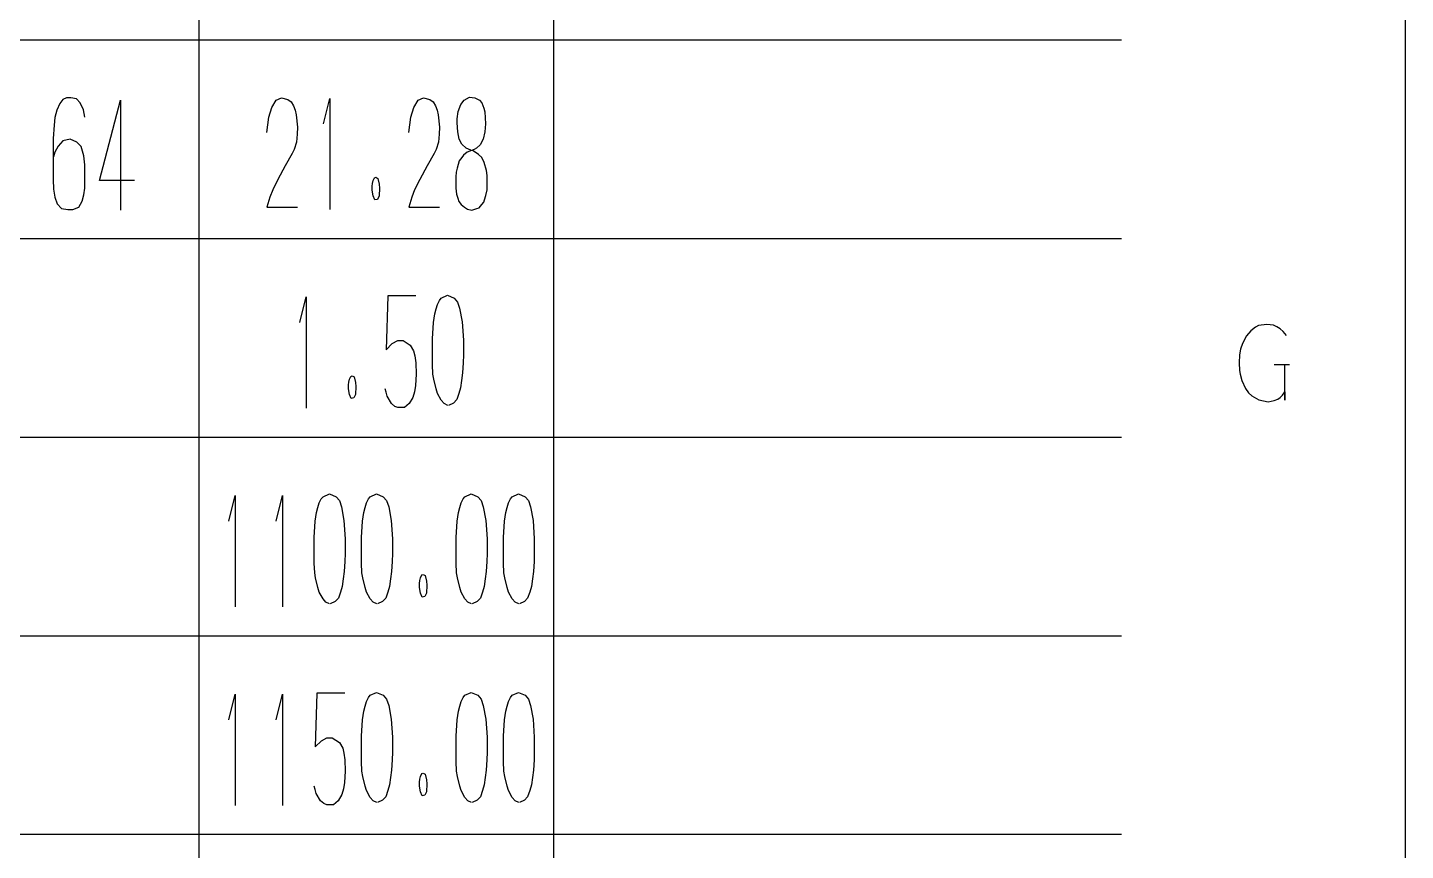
# Model space of a CAD drawing. Extents: x 0 to 8410, y 0 to 11890.
# Drawn here: x 7924.5 to 8410, y 2054.3 to 2344.4 of the extents above; entities that cross this region are included whole.
import ezdxf

# ---------------------------------------------------------------- set-up
doc = ezdxf.new("R2010")
doc.units = 0
doc.header["$MEASUREMENT"] = 0
for name, color, linetype in [('6', 7, 'Continuous'), ('8', 7, 'Continuous'), ('9', 7, 'Continuous')]:
    doc.layers.add(name, color=color, linetype=linetype)

# ---------------------------------------------------------------- blocks, each defined once
blk = doc.blocks.new('BLKENT714')
at = {"layer": '8', "color": 15, "linetype": 'Continuous'}
blk.add_line((8410, 0), (8410, 11890), dxfattribs=at)
at = {"layer": '8', "color": 2, "linetype": 'Continuous'}
for p, q in [((8357.12, 2238.76), (8355.56, 2237.49)), ((8358.22, 2239.32), (8357.12, 2238.76)), ((8361.14, 2239.73), (8358.22, 2239.32)), ((8363.52, 2239.45), (8361.14, 2239.73)), ((8364.71, 2238.89), (8363.52, 2239.45)), ((8365.81, 2238.2), (8364.71, 2238.89)), ((8366.91, 2237.21), (8365.81, 2238.2)), ((8354.01, 2235.68), (8352.54, 2233.01)), ((8355.56, 2237.49), (8354.01, 2235.68)), ((8368.1, 2235.81), (8366.91, 2237.21)), ((8351.54, 2228.95), (8351.44, 2226.15)), ((8351.9, 2231.05), (8351.54, 2228.95)), ((8352.54, 2233.01), (8351.9, 2231.05)), ((8351.44, 2226.15), (8351.54, 2223.5)), ((8351.54, 2223.5), (8351.72, 2222.23)), ((8369.2, 2225.46), (8363.71, 2225.46)), ((8367.46, 2212.99), (8367.46, 2225.31)), ((8351.72, 2222.23), (8352.36, 2219.99)), ((8352.36, 2219.99), (8353.64, 2217.19)), ((8353.64, 2217.19), (8354.74, 2215.66)), ((8354.74, 2215.66), (8355.84, 2214.54)), ((8355.84, 2214.54), (8358.31, 2213.14)), ((8364.99, 2213.42), (8365.9, 2213.98)), ((8365.9, 2213.98), (8366.73, 2214.82)), ((8366.73, 2214.82), (8367.46, 2215.94)), ((8367.46, 2215.94), (8367.46, 2212.99)), ((8358.31, 2213.14), (8361.6, 2212.43)), ((8361.6, 2212.43), (8363.71, 2212.86)), ((8363.71, 2212.86), (8364.99, 2213.42))]:
    blk.add_line(p, q, dxfattribs=at)
at = {"layer": '8', "color": 7, "linetype": 'Continuous', "const_width": 0.03}
blk.add_lwpolyline([(8310, 100), (8310, 11790)], dxfattribs=at)
blk = doc.blocks.new('BLKENT896')
at = {"layer": '9', "color": 2, "linetype": 'Continuous'}
for p, q in [((7995.51, 2100.4), (7997.73, 2109.4)), ((7997.73, 2109.4), (7997.73, 2070.2)), ((8012.17, 2100.4), (8014.4, 2109.4)), ((8014.4, 2109.4), (8014.4, 2070.2)), ((8026.42, 2109.8), (8025.9, 2090.8)), ((8036.36, 2109.8), (8026.42, 2109.8)), ((8043.94, 2106.8), (8044.66, 2108.2)), ((8044.66, 2108.2), (8045.31, 2109)), ((8045.31, 2109), (8047.53, 2110)), ((8047.53, 2110), (8049.89, 2109)), ((8049.89, 2109), (8051.06, 2107.6)), ((8051.06, 2107.6), (8051.78, 2105.4)), ((8077.27, 2106.8), (8077.99, 2108.2)), ((8077.99, 2108.2), (8078.64, 2109)), ((8078.64, 2109), (8080.87, 2110)), ((8080.87, 2110), (8083.22, 2109)), ((8083.22, 2109), (8084.4, 2107.6)), ((8084.4, 2107.6), (8085.11, 2105.4)), ((8093.94, 2106.8), (8094.66, 2108.2)), ((8094.66, 2108.2), (8095.31, 2109)), ((8095.31, 2109), (8097.53, 2110)), ((8097.53, 2110), (8099.89, 2109)), ((8099.89, 2109), (8101.06, 2107.6)), ((8101.06, 2107.6), (8101.78, 2105.4)), ((8042.57, 2100.4), (8043.02, 2103.4)), ((8043.02, 2103.4), (8043.48, 2105.2)), ((8043.48, 2105.2), (8043.94, 2106.8)), ((8051.78, 2105.4), (8052.7, 2100.6)), ((8075.9, 2100.4), (8076.36, 2103.4)), ((8076.36, 2103.4), (8076.81, 2105.2)), ((8076.81, 2105.2), (8077.27, 2106.8)), ((8085.11, 2105.4), (8086.03, 2100.6)), ((8092.57, 2100.4), (8093.02, 2103.4)), ((8093.02, 2103.4), (8093.48, 2105.2)), ((8093.48, 2105.2), (8093.94, 2106.8)), ((8101.78, 2105.4), (8102.7, 2100.6)), ((8042.17, 2094.6), (8042.57, 2100.4)), ((8052.7, 2100.6), (8053.09, 2094.2)), ((8075.51, 2094.6), (8075.9, 2100.4)), ((8086.03, 2100.6), (8086.42, 2094.2)), ((8092.17, 2094.6), (8092.57, 2100.4)), ((8102.7, 2100.6), (8103.09, 2094.2)), ((8025.9, 2090.8), (8028.06, 2093)), ((8028.06, 2093), (8030.02, 2094)), ((8030.02, 2094), (8031.91, 2094)), ((8031.91, 2094), (8034.4, 2092.4)), ((8034.4, 2092.4), (8035.57, 2090.4)), ((8042.17, 2087.6), (8042.17, 2094.6)), ((8053.09, 2094.2), (8053.09, 2089)), ((8075.51, 2087.6), (8075.51, 2094.6)), ((8086.42, 2094.2), (8086.42, 2089)), ((8092.17, 2087.6), (8092.17, 2094.6)), ((8103.09, 2094.2), (8103.09, 2089)), ((8035.57, 2090.4), (8036.03, 2088.6)), ((8036.03, 2088.6), (8036.29, 2086.2)), ((8042.24, 2085.6), (8042.17, 2087.6)), ((8053.09, 2089), (8053.02, 2086.2)), ((8075.57, 2085.6), (8075.51, 2087.6)), ((8086.42, 2089), (8086.36, 2086.2)), ((8092.24, 2085.6), (8092.17, 2087.6)), ((8103.09, 2089), (8103.02, 2086.2)), ((8036.29, 2086.2), (8036.42, 2082.2)), ((8042.37, 2082.2), (8042.24, 2085.6)), ((8053.02, 2086.2), (8052.76, 2082.6)), ((8075.7, 2082.2), (8075.57, 2085.6)), ((8086.36, 2086.2), (8086.1, 2082.6)), ((8092.37, 2082.2), (8092.24, 2085.6)), ((8103.02, 2086.2), (8102.76, 2082.6)), ((8036.23, 2078.2), (8035.83, 2076)), ((8036.42, 2082.2), (8036.23, 2078.2)), ((8042.7, 2080.4), (8042.37, 2082.2)), ((8043.48, 2077), (8042.7, 2080.4)), ((8052.43, 2080), (8052.04, 2077.4)), ((8052.76, 2082.6), (8052.43, 2080)), ((8062.63, 2078.4), (8062.76, 2079.4)), ((8062.63, 2077), (8062.63, 2078.4)), ((8062.76, 2079.4), (8062.96, 2080.4)), ((8062.96, 2080.4), (8063.48, 2081.4)), ((8063.48, 2081.4), (8063.81, 2081.6)), ((8063.94, 2081.6), (8064.66, 2081.2)), ((8064.66, 2081.2), (8065.11, 2079.2)), ((8065.25, 2077.8), (8065.05, 2075)), ((8065.11, 2079.2), (8065.25, 2077.8)), ((8076.03, 2080.4), (8075.7, 2082.2)), ((8076.81, 2077), (8076.03, 2080.4)), ((8085.77, 2080), (8085.38, 2077.4)), ((8086.1, 2082.6), (8085.77, 2080)), ((8092.7, 2080.4), (8092.37, 2082.2)), ((8093.48, 2077), (8092.7, 2080.4)), ((8102.44, 2080), (8102.04, 2077.4)), ((8102.76, 2082.6), (8102.44, 2080)), ((8025.9, 2075.8), (8025.51, 2077)), ((8026.23, 2074.4), (8025.9, 2075.8)), ((8027.79, 2071.8), (8026.23, 2074.4)), ((8035.25, 2074), (8033.94, 2071.8)), ((8035.83, 2076), (8035.25, 2074)), ((8044, 2075.4), (8043.48, 2077)), ((8045.31, 2073), (8044, 2075.4)), ((8046.29, 2071.8), (8045.31, 2073)), ((8050.74, 2073.2), (8049.62, 2072)), ((8051.52, 2075.4), (8050.74, 2073.2)), ((8052.04, 2077.4), (8051.52, 2075.4)), ((8062.96, 2075), (8062.63, 2077)), ((8063.55, 2073.6), (8062.96, 2075)), ((8064.46, 2073.8), (8063.55, 2073.6)), ((8065.05, 2075), (8064.46, 2073.8)), ((8077.34, 2075.4), (8076.81, 2077)), ((8078.64, 2073), (8077.34, 2075.4)), ((8079.62, 2071.8), (8078.64, 2073)), ((8084.07, 2073.2), (8082.96, 2072)), ((8084.85, 2075.4), (8084.07, 2073.2)), ((8085.38, 2077.4), (8084.85, 2075.4)), ((8094, 2075.4), (8093.48, 2077)), ((8095.31, 2073), (8094, 2075.4)), ((8096.29, 2071.8), (8095.31, 2073)), ((8100.74, 2073.2), (8099.63, 2072)), ((8101.52, 2075.4), (8100.74, 2073.2)), ((8102.04, 2077.4), (8101.52, 2075.4)), ((8028.97, 2070.8), (8027.79, 2071.8)), ((8029.95, 2070.4), (8028.97, 2070.8)), ((8032.3, 2070.4), (8029.95, 2070.4)), ((8033.94, 2071.8), (8032.3, 2070.4)), ((8047.6, 2071.2), (8046.29, 2071.8)), ((8049.62, 2072), (8047.86, 2071.2)), ((8080.93, 2071.2), (8079.62, 2071.8)), ((8082.96, 2072), (8081.19, 2071.2)), ((8097.6, 2071.2), (8096.29, 2071.8)), ((8099.63, 2072), (8097.86, 2071.2))]:
    blk.add_line(p, q, dxfattribs=at)
blk = doc.blocks.new('BLKENT897')
at = {"layer": '9', "color": 2, "linetype": 'Continuous'}
for p, q in [((8028.64, 2179), (8030.87, 2180)), ((8030.87, 2180), (8033.22, 2179)), ((8045.31, 2179), (8047.53, 2180)), ((8047.53, 2180), (8049.89, 2179)), ((8078.64, 2179), (8080.87, 2180)), ((8080.87, 2180), (8083.22, 2179)), ((8095.31, 2179), (8097.53, 2180)), ((8097.53, 2180), (8099.89, 2179)), ((7995.51, 2170.4), (7997.73, 2179.4)), ((7997.73, 2179.4), (7997.73, 2140.2)), ((8012.17, 2170.4), (8014.4, 2179.4)), ((8014.4, 2179.4), (8014.4, 2140.2)), ((8026.36, 2173.4), (8026.81, 2175.2)), ((8026.81, 2175.2), (8027.27, 2176.8)), ((8027.27, 2176.8), (8027.99, 2178.2)), ((8027.99, 2178.2), (8028.64, 2179)), ((8033.22, 2179), (8034.4, 2177.6)), ((8034.4, 2177.6), (8035.11, 2175.4)), ((8035.11, 2175.4), (8036.03, 2170.6)), ((8043.02, 2173.4), (8043.48, 2175.2)), ((8043.48, 2175.2), (8043.94, 2176.8)), ((8043.94, 2176.8), (8044.66, 2178.2)), ((8044.66, 2178.2), (8045.31, 2179)), ((8049.89, 2179), (8051.06, 2177.6)), ((8051.06, 2177.6), (8051.78, 2175.4)), ((8051.78, 2175.4), (8052.7, 2170.6)), ((8076.36, 2173.4), (8076.81, 2175.2)), ((8076.81, 2175.2), (8077.27, 2176.8)), ((8077.27, 2176.8), (8077.99, 2178.2)), ((8077.99, 2178.2), (8078.64, 2179)), ((8083.22, 2179), (8084.4, 2177.6)), ((8084.4, 2177.6), (8085.11, 2175.4)), ((8085.11, 2175.4), (8086.03, 2170.6)), ((8093.02, 2173.4), (8093.48, 2175.2)), ((8093.48, 2175.2), (8093.94, 2176.8)), ((8093.94, 2176.8), (8094.66, 2178.2)), ((8094.66, 2178.2), (8095.31, 2179)), ((8099.89, 2179), (8101.06, 2177.6)), ((8101.06, 2177.6), (8101.78, 2175.4)), ((8101.78, 2175.4), (8102.7, 2170.6)), ((8025.51, 2164.6), (8025.9, 2170.4)), ((8025.9, 2170.4), (8026.36, 2173.4)), ((8036.03, 2170.6), (8036.42, 2164.2)), ((8042.17, 2164.6), (8042.57, 2170.4)), ((8042.57, 2170.4), (8043.02, 2173.4)), ((8052.7, 2170.6), (8053.09, 2164.2)), ((8075.51, 2164.6), (8075.9, 2170.4)), ((8075.9, 2170.4), (8076.36, 2173.4)), ((8086.03, 2170.6), (8086.42, 2164.2)), ((8092.17, 2164.6), (8092.57, 2170.4)), ((8092.57, 2170.4), (8093.02, 2173.4)), ((8102.7, 2170.6), (8103.09, 2164.2)), ((8025.51, 2157.6), (8025.51, 2164.6)), ((8036.42, 2164.2), (8036.42, 2159)), ((8042.17, 2157.6), (8042.17, 2164.6)), ((8053.09, 2164.2), (8053.09, 2159)), ((8075.51, 2157.6), (8075.51, 2164.6)), ((8086.42, 2164.2), (8086.42, 2159)), ((8092.17, 2157.6), (8092.17, 2164.6)), ((8103.09, 2164.2), (8103.09, 2159)), ((8025.57, 2155.6), (8025.51, 2157.6)), ((8025.7, 2152.2), (8025.57, 2155.6)), ((8036.36, 2156.2), (8036.09, 2152.6)), ((8036.42, 2159), (8036.36, 2156.2)), ((8042.24, 2155.6), (8042.17, 2157.6)), ((8042.37, 2152.2), (8042.24, 2155.6)), ((8053.02, 2156.2), (8052.76, 2152.6)), ((8053.09, 2159), (8053.02, 2156.2)), ((8075.57, 2155.6), (8075.51, 2157.6)), ((8075.7, 2152.2), (8075.57, 2155.6)), ((8086.36, 2156.2), (8086.1, 2152.6)), ((8086.42, 2159), (8086.36, 2156.2)), ((8092.24, 2155.6), (8092.17, 2157.6)), ((8092.37, 2152.2), (8092.24, 2155.6)), ((8103.02, 2156.2), (8102.76, 2152.6)), ((8103.09, 2159), (8103.02, 2156.2)), ((8026.03, 2150.4), (8025.7, 2152.2)), ((8036.09, 2152.6), (8035.77, 2150)), ((8042.7, 2150.4), (8042.37, 2152.2)), ((8052.76, 2152.6), (8052.43, 2150)), ((8062.96, 2150.4), (8063.48, 2151.4)), ((8063.48, 2151.4), (8063.81, 2151.6)), ((8063.94, 2151.6), (8064.66, 2151.2)), ((8064.66, 2151.2), (8065.11, 2149.2)), ((8076.03, 2150.4), (8075.7, 2152.2)), ((8086.1, 2152.6), (8085.77, 2150)), ((8092.7, 2150.4), (8092.37, 2152.2)), ((8102.76, 2152.6), (8102.44, 2150)), ((8026.81, 2147), (8026.03, 2150.4)), ((8027.34, 2145.4), (8026.81, 2147)), ((8035.38, 2147.4), (8034.85, 2145.4)), ((8035.77, 2150), (8035.38, 2147.4)), ((8043.48, 2147), (8042.7, 2150.4)), ((8044, 2145.4), (8043.48, 2147)), ((8052.04, 2147.4), (8051.52, 2145.4)), ((8052.43, 2150), (8052.04, 2147.4)), ((8062.63, 2148.4), (8062.76, 2149.4)), ((8062.63, 2147), (8062.63, 2148.4)), ((8062.96, 2145), (8062.63, 2147)), ((8062.76, 2149.4), (8062.96, 2150.4)), ((8065.25, 2147.8), (8065.05, 2145)), ((8065.11, 2149.2), (8065.25, 2147.8)), ((8076.81, 2147), (8076.03, 2150.4)), ((8077.34, 2145.4), (8076.81, 2147)), ((8085.38, 2147.4), (8084.85, 2145.4)), ((8085.77, 2150), (8085.38, 2147.4)), ((8093.48, 2147), (8092.7, 2150.4)), ((8094, 2145.4), (8093.48, 2147)), ((8102.04, 2147.4), (8101.52, 2145.4)), ((8102.44, 2150), (8102.04, 2147.4)), ((8028.64, 2143), (8027.34, 2145.4)), ((8029.62, 2141.8), (8028.64, 2143)), ((8030.93, 2141.2), (8029.62, 2141.8)), ((8032.96, 2142), (8031.19, 2141.2)), ((8034.07, 2143.2), (8032.96, 2142)), ((8034.85, 2145.4), (8034.07, 2143.2)), ((8045.31, 2143), (8044, 2145.4)), ((8046.29, 2141.8), (8045.31, 2143)), ((8047.6, 2141.2), (8046.29, 2141.8)), ((8049.62, 2142), (8047.86, 2141.2)), ((8050.74, 2143.2), (8049.62, 2142)), ((8051.52, 2145.4), (8050.74, 2143.2)), ((8063.55, 2143.6), (8062.96, 2145)), ((8064.46, 2143.8), (8063.55, 2143.6)), ((8065.05, 2145), (8064.46, 2143.8)), ((8078.64, 2143), (8077.34, 2145.4)), ((8079.62, 2141.8), (8078.64, 2143)), ((8080.93, 2141.2), (8079.62, 2141.8)), ((8082.96, 2142), (8081.19, 2141.2)), ((8084.07, 2143.2), (8082.96, 2142)), ((8084.85, 2145.4), (8084.07, 2143.2)), ((8095.31, 2143), (8094, 2145.4)), ((8096.29, 2141.8), (8095.31, 2143)), ((8097.6, 2141.2), (8096.29, 2141.8)), ((8099.63, 2142), (8097.86, 2141.2)), ((8100.74, 2143.2), (8099.63, 2142)), ((8101.52, 2145.4), (8100.74, 2143.2))]:
    blk.add_line(p, q, dxfattribs=at)
blk = doc.blocks.new('BLKENT898')
at = {"layer": '9', "color": 2, "linetype": 'Continuous'}
for p, q in [((8020.51, 2240.4), (8022.73, 2249.4)), ((8022.73, 2249.4), (8022.73, 2210.2)), ((8051.42, 2249.8), (8050.9, 2230.8)), ((8061.36, 2249.8), (8051.42, 2249.8)), ((8068.94, 2246.8), (8069.66, 2248.2)), ((8069.66, 2248.2), (8070.31, 2249)), ((8070.31, 2249), (8072.53, 2250)), ((8072.53, 2250), (8074.89, 2249)), ((8074.89, 2249), (8076.06, 2247.6)), ((8067.57, 2240.4), (8068.02, 2243.4)), ((8068.02, 2243.4), (8068.48, 2245.2)), ((8068.48, 2245.2), (8068.94, 2246.8)), ((8076.06, 2247.6), (8076.78, 2245.4)), ((8076.78, 2245.4), (8077.7, 2240.6)), ((8067.17, 2234.6), (8067.57, 2240.4)), ((8077.7, 2240.6), (8078.09, 2234.2)), ((8053.06, 2233), (8055.02, 2234)), ((8055.02, 2234), (8056.91, 2234)), ((8056.91, 2234), (8059.4, 2232.4)), ((8067.17, 2227.6), (8067.17, 2234.6)), ((8078.09, 2234.2), (8078.09, 2229)), ((8050.9, 2230.8), (8053.06, 2233)), ((8059.4, 2232.4), (8060.57, 2230.4)), ((8060.57, 2230.4), (8061.03, 2228.6)), ((8061.03, 2228.6), (8061.29, 2226.2)), ((8078.09, 2229), (8078.02, 2226.2)), ((8061.29, 2226.2), (8061.42, 2222.2)), ((8067.24, 2225.6), (8067.17, 2227.6)), ((8067.37, 2222.2), (8067.24, 2225.6)), ((8078.02, 2226.2), (8077.76, 2222.6)), ((8037.63, 2218.4), (8037.76, 2219.4)), ((8037.76, 2219.4), (8037.96, 2220.4)), ((8037.96, 2220.4), (8038.48, 2221.4)), ((8038.48, 2221.4), (8038.81, 2221.6)), ((8038.94, 2221.6), (8039.66, 2221.2)), ((8039.66, 2221.2), (8040.11, 2219.2)), ((8040.11, 2219.2), (8040.24, 2217.8)), ((8061.42, 2222.2), (8061.23, 2218.2)), ((8067.7, 2220.4), (8067.37, 2222.2)), ((8068.48, 2217), (8067.7, 2220.4)), ((8077.43, 2220), (8077.04, 2217.4)), ((8077.76, 2222.6), (8077.43, 2220)), ((8037.63, 2217), (8037.63, 2218.4)), ((8037.96, 2215), (8037.63, 2217)), ((8038.55, 2213.6), (8037.96, 2215)), ((8039.46, 2213.8), (8038.55, 2213.6)), ((8040.05, 2215), (8039.46, 2213.8)), ((8040.24, 2217.8), (8040.05, 2215)), ((8050.9, 2215.8), (8050.51, 2217)), ((8051.23, 2214.4), (8050.9, 2215.8)), ((8052.79, 2211.8), (8051.23, 2214.4)), ((8060.25, 2214), (8058.94, 2211.8)), ((8060.83, 2216), (8060.25, 2214)), ((8061.23, 2218.2), (8060.83, 2216)), ((8069, 2215.4), (8068.48, 2217)), ((8070.31, 2213), (8069, 2215.4)), ((8076.52, 2215.4), (8075.74, 2213.2)), ((8077.04, 2217.4), (8076.52, 2215.4)), ((8053.97, 2210.8), (8052.79, 2211.8)), ((8054.95, 2210.4), (8053.97, 2210.8)), ((8057.3, 2210.4), (8054.95, 2210.4)), ((8058.94, 2211.8), (8057.3, 2210.4)), ((8071.29, 2211.8), (8070.31, 2213)), ((8072.6, 2211.2), (8071.29, 2211.8)), ((8074.62, 2212), (8072.86, 2211.2)), ((8075.74, 2213.2), (8074.62, 2212))]:
    blk.add_line(p, q, dxfattribs=at)
blk = doc.blocks.new('BLKENT899')
at = {"layer": '9', "color": 2, "linetype": 'Continuous'}
for p, q in [((7935.93, 2317.6), (7934.89, 2315.2)), ((7936.98, 2319), (7935.93, 2317.6)), ((7938.22, 2319.6), (7936.98, 2319)), ((7939.85, 2319.6), (7938.22, 2319.6)), ((7941.81, 2319.2), (7939.85, 2319.6)), ((7943.12, 2317.8), (7941.81, 2319.2)), ((7944.3, 2315.4), (7943.12, 2317.8)), ((7949.92, 2290.4), (7957.24, 2318.8)), ((7957.24, 2318.8), (7957.24, 2280)), ((8009.56, 2312.8), (8010.6, 2316.2)), ((8010.6, 2316.2), (8012.11, 2318.8)), ((8012.11, 2318.8), (8014, 2319.6)), ((8014, 2319.6), (8016.22, 2319)), ((8016.22, 2319), (8017.4, 2318.2)), ((8017.4, 2318.2), (8018.25, 2316.8)), ((8018.25, 2316.8), (8018.84, 2315.2)), ((8028.84, 2310.4), (8031.06, 2319.4)), ((8031.06, 2319.4), (8031.06, 2280.2)), ((8059.56, 2312.8), (8060.6, 2316.2)), ((8060.6, 2316.2), (8062.11, 2318.8)), ((8062.11, 2318.8), (8064, 2319.6)), ((8064, 2319.6), (8066.23, 2319)), ((8066.23, 2319), (8067.4, 2318.2)), ((8067.4, 2318.2), (8068.25, 2316.8)), ((8068.25, 2316.8), (8068.84, 2315.2)), ((8076.29, 2314.8), (8077.21, 2317.2)), ((8077.21, 2317.2), (8078.38, 2318.8)), ((8078.38, 2318.8), (8080.21, 2319.8)), ((8080.21, 2319.8), (8082.17, 2319.6)), ((8082.17, 2319.6), (8083.81, 2318.8)), ((8083.81, 2318.8), (8084.59, 2317.8)), ((8084.59, 2317.8), (8085.31, 2316)), ((8085.31, 2316), (8085.64, 2314.6)), ((7934.17, 2312.6), (7933.97, 2310)), ((7934.89, 2315.2), (7934.17, 2312.6)), ((7944.75, 2312.8), (7944.3, 2315.4)), ((8008.9, 2307.4), (8009.56, 2312.8)), ((8018.84, 2315.2), (8019.23, 2313.6)), ((8019.23, 2313.6), (8019.69, 2309.2)), ((8058.91, 2307.4), (8059.56, 2312.8)), ((8068.84, 2315.2), (8069.23, 2313.6)), ((8069.23, 2313.6), (8069.69, 2309.2)), ((8075.96, 2312.2), (8076.29, 2314.8)), ((8075.96, 2310.8), (8075.96, 2312.2)), ((8076.09, 2307.6), (8075.96, 2310.8)), ((8085.64, 2314.6), (8085.83, 2310.4)), ((7933.97, 2310), (7933.58, 2305.2)), ((8019.56, 2306.8), (8019.3, 2304)), ((8019.69, 2309.2), (8019.56, 2306.8)), ((8069.56, 2306.8), (8069.3, 2304)), ((8069.69, 2309.2), (8069.56, 2306.8)), ((8076.62, 2305), (8076.09, 2307.6)), ((8085.64, 2307.6), (8085.05, 2305)), ((8085.83, 2310.4), (8085.64, 2307.6)), ((7933.58, 2305.2), (7933.58, 2290.8)), ((7935.28, 2302.6), (7934.17, 2300.4)), ((7936.98, 2304.4), (7935.28, 2302.6)), ((7939.59, 2305), (7936.98, 2304.4)), ((7941.94, 2304), (7939.59, 2305)), ((7943.38, 2302.4), (7941.94, 2304)), ((7944.36, 2299.2), (7943.38, 2302.4)), ((8018.51, 2301.4), (8017.79, 2300)), ((8019.3, 2304), (8018.51, 2301.4)), ((8068.51, 2301.4), (8067.79, 2300)), ((8069.3, 2304), (8068.51, 2301.4)), ((8077.53, 2303.2), (8076.62, 2305)), ((8079.04, 2301.8), (8077.53, 2303.2)), ((8080.74, 2301.2), (8079.04, 2301.8)), ((8081.85, 2301.4), (8079.43, 2300.4)), ((8083.41, 2299.6), (8081.19, 2301.2)), ((8082.76, 2301.8), (8081.85, 2301.4)), ((8084, 2303), (8082.76, 2301.8)), ((8085.05, 2305), (8084, 2303)), ((7934.17, 2300.4), (7933.71, 2298.8)), ((7944.75, 2296), (7944.36, 2299.2)), ((8017.79, 2300), (8015.31, 2295.6)), ((8067.79, 2300), (8065.31, 2295.6)), ((8076.62, 2297.4), (8075.9, 2294.8)), ((8077.53, 2298.6), (8076.62, 2297.4)), ((8078.19, 2299.4), (8077.53, 2298.6)), ((8079.43, 2300.4), (8078.19, 2299.4)), ((8084.59, 2298.6), (8083.41, 2299.6)), ((8085.38, 2296.8), (8084.59, 2298.6)), ((8086.29, 2294), (8085.38, 2296.8)), ((7944.75, 2290.6), (7944.75, 2296)), ((8015.31, 2295.6), (8012.7, 2290.8)), ((8046.29, 2290.4), (8046.81, 2291.4)), ((8046.81, 2291.4), (8047.14, 2291.6)), ((8047.27, 2291.6), (8047.99, 2291.2)), ((8065.31, 2295.6), (8062.7, 2290.8)), ((8075.57, 2293.4), (8075.38, 2291.8)), ((8075.38, 2291.8), (8075.38, 2290)), ((8075.9, 2294.8), (8075.57, 2293.4)), ((8086.42, 2292.2), (8086.29, 2294)), ((8086.42, 2289.6), (8086.42, 2292.2)), ((7933.58, 2290.8), (7933.71, 2287.4)), ((7933.71, 2287.4), (7934.1, 2284.6)), ((7944.43, 2285.4), (7944.75, 2287.8)), ((7944.75, 2287.8), (7944.75, 2290.6)), ((7962.27, 2290.4), (7949.92, 2290.4)), ((8010.93, 2287.2), (8009.95, 2284.6)), ((8012.7, 2290.8), (8010.93, 2287.2)), ((8045.96, 2288.4), (8046.09, 2289.4)), ((8045.96, 2287), (8045.96, 2288.4)), ((8046.29, 2285), (8045.96, 2287)), ((8046.09, 2289.4), (8046.29, 2290.4)), ((8047.99, 2291.2), (8048.45, 2289.2)), ((8048.58, 2287.8), (8048.38, 2285)), ((8048.45, 2289.2), (8048.58, 2287.8)), ((8060.93, 2287.2), (8059.95, 2284.6)), ((8062.7, 2290.8), (8060.93, 2287.2)), ((8075.38, 2290), (8075.44, 2287.8)), ((8075.44, 2287.8), (8075.7, 2285.6)), ((8086.03, 2285.2), (8086.42, 2287.2)), ((8086.42, 2287.2), (8086.42, 2289.6)), ((7934.1, 2284.6), (7934.95, 2282.2)), ((7934.95, 2282.2), (7936.52, 2280.6)), ((7942.6, 2281), (7943.84, 2283.2)), ((7943.84, 2283.2), (7944.43, 2285.4)), ((8009.95, 2284.6), (8008.9, 2281)), ((8046.88, 2283.6), (8046.29, 2285)), ((8047.79, 2283.8), (8046.88, 2283.6)), ((8048.38, 2285), (8047.79, 2283.8)), ((8059.95, 2284.6), (8058.91, 2281)), ((8075.7, 2285.6), (8076.09, 2284.2)), ((8076.09, 2284.2), (8076.55, 2283)), ((8076.55, 2283), (8077.34, 2282)), ((8077.34, 2282), (8078.45, 2281)), ((8083.61, 2280.8), (8084.59, 2282)), ((8084.59, 2282), (8085.25, 2282.8)), ((8085.25, 2282.8), (8085.57, 2283.6)), ((8085.57, 2283.6), (8086.03, 2285.2)), ((7936.52, 2280.6), (7938.74, 2280.2)), ((7938.74, 2280.2), (7940.51, 2280.2)), ((7940.51, 2280.2), (7942.6, 2281)), ((8008.9, 2281), (8019.69, 2281)), ((8058.91, 2281), (8069.69, 2281)), ((8078.45, 2281), (8079.56, 2280.4)), ((8079.56, 2280.4), (8081.06, 2280)), ((8081.06, 2280), (8082.89, 2280.6)), ((8082.89, 2280.6), (8083.61, 2280.8))]:
    blk.add_line(p, q, dxfattribs=at)
blk = doc.blocks.new('BLKENT877')
at = {"layer": '9'}
for name in ['BLKENT899', 'BLKENT898', 'BLKENT897', 'BLKENT896']:
    blk.add_blockref(name, (0, 0), dxfattribs=at)
blk = doc.blocks.new('BLKENT829')
at = {"layer": '9', "color": 1, "linetype": 'Continuous'}
for p, q in [((7985, 750), (7985, 3320)), ((8110, 700), (8110, 3320)), ((6510, 2340), (8310, 2340)), ((6510, 2270), (8310, 2270)), ((6510, 2200), (8310, 2200)), ((6510, 2130), (8310, 2130)), ((6510, 2060), (8310, 2060))]:
    blk.add_line(p, q, dxfattribs=at)
at = {"layer": '9', "color": 7, "linetype": 'Continuous', "const_width": 0.03}
blk.add_lwpolyline([(8310, 700), (8310, 3320)], dxfattribs=at)
at = {"layer": '9'}
blk.add_blockref('BLKENT877', (0, 0), dxfattribs=at)

msp = doc.modelspace()

# ---------------------------------------------------------------- block references
at = {"layer": '6'}
for name in ['BLKENT714', 'BLKENT829']:
    msp.add_blockref(name, (0, 0), dxfattribs=at)

doc.saveas('drawing.dxf')
